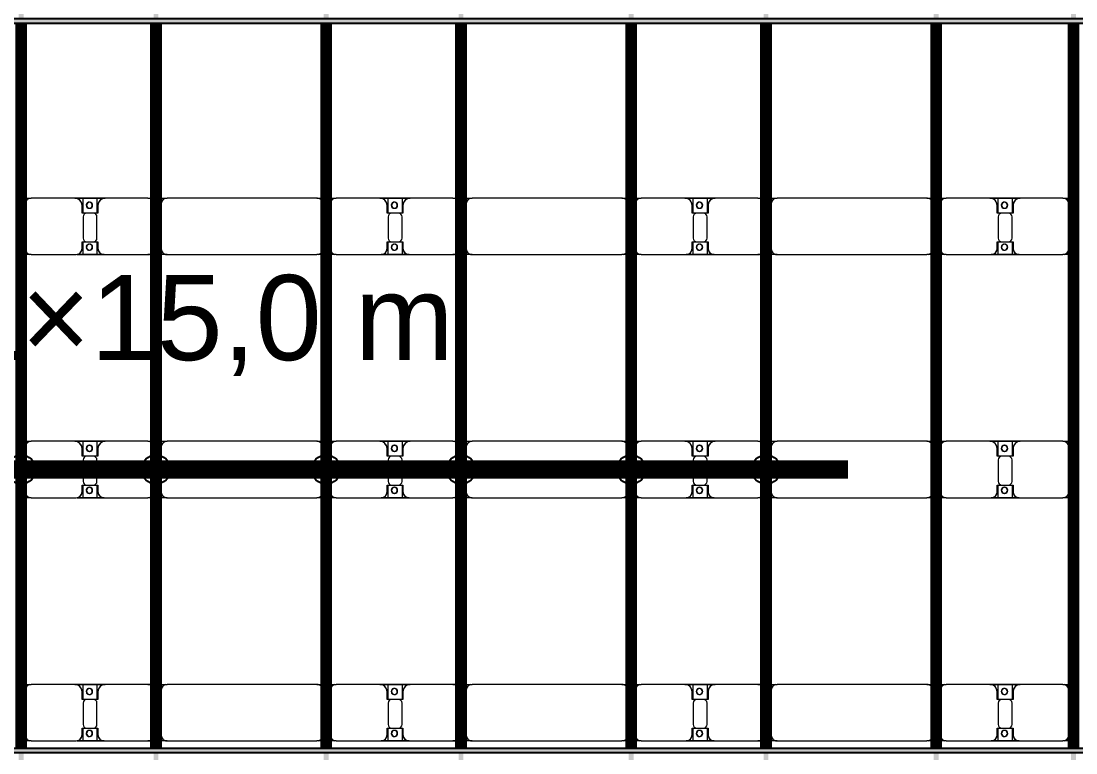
# Model space of a CAD drawing. Header units: millimetres. Extents: x -268744 to 115753, y -96240 to -10461.
# Drawn here: x -248324 to -239644, y -40647 to -34627 of the extents above; entities that cross this region are included whole.
import ezdxf

# ---------------------------------------------------------------- set-up
doc = ezdxf.new("R2010")
doc.units = ezdxf.units.MM
doc.layers.add('A-GENM', color=13, linetype='Continuous', lineweight=9)
doc.layers.add('S-BEAM', color=12, linetype='Continuous', lineweight=9)
doc.layers.add('GC-GHI CHU', color=2, linetype='Continuous')
doc.layers.add('GC-HOP 40x60 GIA CUONG', color=1, linetype='Continuous')
doc.styles.add('GC_VN', font='arial.ttf')

# ---------------------------------------------------------------- blocks, each defined once
blk = doc.blocks.new('Dai phao do pin - DẢI PHAO ĐỠ PIN-V13-KHUNG KẾT CẤU BÈ PIN 1')
at = {"layer": 'A-GENM', "color": 7}
for p, q in [((5727.6, 241.6), (5789.7, 241.6)), ((5727.6, 241.6), (5789.7, 241.6)), ((5739.7, 191.6), (5739.7, -173.4)), ((6149.7, 241.6), (5789.7, 241.6)), ((6149.7, 241.6), (6332.2, 241.6)), ((6332.2, 241.6), (6149.7, 241.6)), ((6209.7, 118.2), (6209.7, 181.6)), ((6217.8, 241.6), (6400.3, 241.6)), ((6217.8, 116.2), (6217.8, 241.6)), ((6400.3, 241.6), (6217.8, 241.6)), ((6332.2, 241.6), (6332.2, 116.2)), ((6340.3, 181.6), (6340.3, 118.2)), ((6750.3, 241.6), (6400.3, 241.6)), ((6750.3, 241.6), (6797.6, 241.6)), ((6750.3, 241.6), (6797.6, 241.6)), ((6837.6, 241.6), (6909.7, 241.6)), ((6837.6, 241.6), (6909.7, 241.6)), ((6859.7, 191.6), (6859.7, -173.4)), ((8140.3, 241.6), (6909.7, 241.6)), ((8140.3, 241.6), (8197.6, 241.6)), ((8140.3, 241.6), (8197.6, 241.6)), ((8190.3, -173.4), (8190.3, 191.6)), ((8237.6, 241.6), (8299.7, 241.6)), ((8237.6, 241.6), (8299.7, 241.6)), ((8249.7, 191.6), (8249.7, -173.4)), ((8659.7, 241.6), (8299.7, 241.6)), ((8659.7, 241.6), (8842.2, 241.6)), ((8842.2, 241.6), (8659.7, 241.6)), ((8719.7, 118.2), (8719.7, 181.6)), ((8727.8, 241.6), (8910.3, 241.6)), ((8727.8, 116.2), (8727.8, 241.6)), ((8910.3, 241.6), (8727.8, 241.6)), ((8842.2, 241.6), (8842.2, 116.2)), ((8850.3, 181.6), (8850.3, 118.2)), ((9260.3, 241.6), (8910.3, 241.6)), ((9260.3, 241.6), (9307.6, 241.6)), ((9260.3, 241.6), (9307.6, 241.6)), ((9347.6, 241.6), (9419.7, 241.6)), ((9347.6, 241.6), (9419.7, 241.6)), ((9369.7, 191.6), (9369.7, -173.4)), ((10650.3, 241.6), (9419.7, 241.6)), ((10650.3, 241.6), (10707.6, 241.6)), ((10650.3, 241.6), (10707.6, 241.6)), ((10700.3, -173.4), (10700.3, 191.6)), ((10747.6, 241.6), (10809.7, 241.6)), ((10747.6, 241.6), (10809.7, 241.6)), ((10759.7, 191.6), (10759.7, -173.4)), ((11169.7, 241.6), (10809.7, 241.6)), ((11169.7, 241.6), (11352.2, 241.6)), ((11352.2, 241.6), (11169.7, 241.6)), ((11229.7, 118.2), (11229.7, 181.6)), ((11237.8, 241.6), (11420.3, 241.6)), ((11237.8, 116.2), (11237.8, 241.6)), ((11420.3, 241.6), (11237.8, 241.6)), ((11352.2, 241.6), (11352.2, 116.2)), ((11360.3, 181.6), (11360.3, 118.2)), ((11770.3, 241.6), (11420.3, 241.6)), ((11770.3, 241.6), (11817.6, 241.6)), ((11770.3, 241.6), (11817.6, 241.6)), ((11857.6, 241.6), (11929.7, 241.6)), ((11857.6, 241.6), (11929.7, 241.6)), ((11879.7, 191.6), (11879.7, -173.4)), ((13160.3, 241.6), (11929.7, 241.6)), ((13160.3, 241.6), (13217.6, 241.6)), ((13160.3, 241.6), (13217.6, 241.6)), ((13210.3, -173.4), (13210.3, 191.6)), ((13257.6, 241.6), (13319.7, 241.6)), ((13257.6, 241.6), (13319.7, 241.6)), ((13269.7, 191.6), (13269.7, -173.4)), ((13679.7, 241.6), (13319.7, 241.6)), ((13679.7, 241.6), (13862.2, 241.6)), ((13862.2, 241.6), (13679.7, 241.6)), ((13739.7, 118.2), (13739.7, 181.6)), ((13747.8, 241.6), (13930.3, 241.6)), ((13747.8, 116.2), (13747.8, 241.6)), ((13930.3, 241.6), (13747.8, 241.6)), ((13862.2, 241.6), (13862.2, 116.2)), ((13870.3, 181.6), (13870.3, 118.2)), ((14280.3, 241.6), (13930.3, 241.6)), ((14280.3, 241.6), (14347.6, 241.6)), ((14280.3, 241.6), (14347.6, 241.6)), ((14330.3, -173.4), (14330.3, 191.6)), ((6302.2, 118.2), (6209.7, 118.2)), ((6217.8, 88.2), (6217.8, -88.2)), ((6340.3, 118.2), (6247.8, 118.2)), ((6332.2, -88.2), (6332.2, 88.2)), ((8812.2, 118.2), (8719.7, 118.2)), ((8727.8, 88.2), (8727.8, -88.2)), ((8850.3, 118.2), (8757.8, 118.2)), ((8842.2, -88.2), (8842.2, 88.2)), ((11322.2, 118.2), (11229.7, 118.2)), ((11237.8, 88.2), (11237.8, -88.2)), ((11360.3, 118.2), (11267.8, 118.2)), ((11352.2, -88.2), (11352.2, 88.2)), ((13832.2, 118.2), (13739.7, 118.2)), ((13747.8, 88.2), (13747.8, -88.2)), ((13870.3, 118.2), (13777.8, 118.2)), ((13862.2, -88.2), (13862.2, 88.2)), ((6209.7, -173.4), (6209.7, -118.2)), ((6209.7, -118.2), (6302.2, -118.2)), ((6217.8, -223.4), (6217.8, -116.2)), ((6247.8, -118.2), (6340.3, -118.2)), ((6332.2, -116.2), (6332.2, -223.4)), ((6340.3, -118.2), (6340.3, -173.4)), ((8719.7, -173.4), (8719.7, -118.2)), ((8719.7, -118.2), (8812.2, -118.2)), ((8727.8, -223.4), (8727.8, -116.2)), ((8757.8, -118.2), (8850.3, -118.2)), ((8842.2, -116.2), (8842.2, -223.4)), ((8850.3, -118.2), (8850.3, -173.4)), ((11229.7, -173.4), (11229.7, -118.2)), ((11229.7, -118.2), (11322.2, -118.2)), ((11237.8, -223.4), (11237.8, -116.2)), ((11267.8, -118.2), (11360.3, -118.2)), ((11352.2, -116.2), (11352.2, -223.4)), ((11360.3, -118.2), (11360.3, -173.4)), ((13739.7, -173.4), (13739.7, -118.2)), ((13739.7, -118.2), (13832.2, -118.2)), ((13747.8, -223.4), (13747.8, -116.2)), ((13777.8, -118.2), (13870.3, -118.2)), ((13862.2, -116.2), (13862.2, -223.4)), ((13870.3, -118.2), (13870.3, -173.4)), ((5789.7, -223.4), (5727.6, -223.4)), ((5789.7, -223.4), (5727.6, -223.4)), ((5789.7, -223.4), (6159.7, -223.4)), ((6332.2, -223.4), (6169.8, -223.4)), ((6169.8, -223.4), (6332.2, -223.4)), ((6390.3, -223.4), (6217.8, -223.4)), ((6217.8, -223.4), (6390.3, -223.4)), ((6390.3, -223.4), (6750.3, -223.4)), ((6797.6, -223.4), (6750.3, -223.4)), ((6797.6, -223.4), (6750.3, -223.4)), ((6909.7, -223.4), (6837.6, -223.4)), ((6909.7, -223.4), (6837.6, -223.4)), ((6909.7, -223.4), (8140.3, -223.4)), ((8197.6, -223.4), (8140.3, -223.4)), ((8197.6, -223.4), (8140.3, -223.4)), ((8299.7, -223.4), (8237.6, -223.4)), ((8299.7, -223.4), (8237.6, -223.4)), ((8299.7, -223.4), (8669.7, -223.4)), ((8842.2, -223.4), (8669.7, -223.4)), ((8669.7, -223.4), (8842.2, -223.4)), ((8900.3, -223.4), (8727.8, -223.4)), ((8727.8, -223.4), (8900.3, -223.4)), ((8900.3, -223.4), (9260.3, -223.4)), ((9307.6, -223.4), (9260.3, -223.4)), ((9307.6, -223.4), (9260.3, -223.4)), ((9419.7, -223.4), (9347.6, -223.4)), ((9419.7, -223.4), (9347.6, -223.4)), ((9419.7, -223.4), (10650.3, -223.4)), ((10707.6, -223.4), (10650.3, -223.4)), ((10707.6, -223.4), (10650.3, -223.4)), ((10809.7, -223.4), (10747.6, -223.4)), ((10809.7, -223.4), (10747.6, -223.4)), ((10809.7, -223.4), (11179.7, -223.4)), ((11352.2, -223.4), (11179.7, -223.4)), ((11179.7, -223.4), (11352.2, -223.4)), ((11410.3, -223.4), (11237.8, -223.4)), ((11237.8, -223.4), (11410.3, -223.4)), ((11410.3, -223.4), (11770.3, -223.4)), ((11817.6, -223.4), (11770.3, -223.4)), ((11817.6, -223.4), (11770.3, -223.4)), ((11929.7, -223.4), (11857.6, -223.4)), ((11929.7, -223.4), (11857.6, -223.4)), ((11929.7, -223.4), (13160.3, -223.4)), ((13217.6, -223.4), (13160.3, -223.4)), ((13217.6, -223.4), (13160.3, -223.4)), ((13319.7, -223.4), (13257.6, -223.4)), ((13319.7, -223.4), (13257.6, -223.4)), ((13319.7, -223.4), (13689.7, -223.4)), ((13862.2, -223.4), (13689.7, -223.4)), ((13689.7, -223.4), (13862.2, -223.4)), ((13920.3, -223.4), (13747.8, -223.4)), ((13747.8, -223.4), (13920.3, -223.4)), ((13920.3, -223.4), (14280.3, -223.4)), ((14347.6, -223.4), (14280.3, -223.4)), ((14347.6, -223.4), (14280.3, -223.4))]:
    blk.add_line(p, q, dxfattribs=at)
for centre, radius, start, end in [((5789.7, 191.6), 50, 90, 180), ((5789.7, 191.6), 50, 105, 180), ((6149.7, 181.6), 60, 360, 90), ((6149.7, 181.6), 60, 360, 60), ((6268.6, 183.2), 25, 0, 180), ((6268.6, 183.2), 25, 180, 0), ((6268.6, 183.2), 25, 0, 165), ((6271.4, 183.2), 25, 0, 180), ((6271.4, 183.2), 25, 90, 180), ((6271.4, 183.2), 25, 180, 360), ((6271.4, 183.2), 25, 180, 300), ((6268.6, 183.2), 25, 210, 0), ((6271.4, 183.2), 25, 15, 75), ((6271.4, 183.2), 25, 330, 345), ((6400.3, 181.6), 60, 90, 180), ((6400.3, 181.6), 60, 120, 180), ((6750.3, 191.6), 50, 30, 90), ((6750.3, 191.6), 50, 30, 75), ((6909.7, 191.6), 50, 90, 180), ((6909.7, 191.6), 50, 150, 180), ((6909.7, 191.6), 50, 105, 135), ((8140.3, 191.6), 50, 360, 90), ((8140.3, 191.6), 50, 60, 90), ((8140.3, 191.6), 50, 15, 30), ((8299.7, 191.6), 50, 90, 180), ((8299.7, 191.6), 50, 105, 180), ((8659.7, 181.6), 60, 360, 90), ((8659.7, 181.6), 60, 360, 60), ((8778.6, 183.2), 25, 360, 180), ((8778.6, 183.2), 25, 180, 360), ((8778.6, 183.2), 25, 360, 165), ((8781.4, 183.2), 25, 0, 180), ((8781.4, 183.2), 25, 90, 180), ((8781.4, 183.2), 25, 180, 360), ((8781.4, 183.2), 25, 180, 300), ((8778.6, 183.2), 25, 210, 360), ((8781.4, 183.2), 25, 15, 75), ((8781.4, 183.2), 25, 330, 345), ((8910.3, 181.6), 60, 90, 180), ((8910.3, 181.6), 60, 120, 180), ((9260.3, 191.6), 50, 30, 90), ((9260.3, 191.6), 50, 30, 75), ((9419.7, 191.6), 50, 90, 180), ((9419.7, 191.6), 50, 150, 180), ((9419.7, 191.6), 50, 105, 135), ((10650.3, 191.6), 50, 360, 90), ((10650.3, 191.6), 50, 60, 90), ((10650.3, 191.6), 50, 15, 30), ((10809.7, 191.6), 50, 90, 180), ((10809.7, 191.6), 50, 105, 180), ((11169.7, 181.6), 60, 360, 90), ((11169.7, 181.6), 60, 360, 60), ((11288.6, 183.2), 25, 360, 180), ((11288.6, 183.2), 25, 180, 0), ((11288.6, 183.2), 25, 360, 165), ((11291.4, 183.2), 25, 360, 180), ((11291.4, 183.2), 25, 90, 180), ((11291.4, 183.2), 25, 180, 0), ((11291.4, 183.2), 25, 180, 300), ((11288.6, 183.2), 25, 210, 0), ((11291.4, 183.2), 25, 15, 75), ((11291.4, 183.2), 25, 330, 345), ((11420.3, 181.6), 60, 90, 180), ((11420.3, 181.6), 60, 120, 180), ((11770.3, 191.6), 50, 30, 90), ((11770.3, 191.6), 50, 30, 75), ((11929.7, 191.6), 50, 90, 180), ((11929.7, 191.6), 50, 150, 180), ((11929.7, 191.6), 50, 105, 135), ((13160.3, 191.6), 50, 360, 90), ((13160.3, 191.6), 50, 60, 90), ((13160.3, 191.6), 50, 15, 30), ((13319.7, 191.6), 50, 90, 180), ((13319.7, 191.6), 50, 105, 180), ((13679.7, 181.6), 60, 360, 90), ((13679.7, 181.6), 60, 360, 60), ((13798.6, 183.2), 25, 0, 180), ((13798.6, 183.2), 25, 180, 0), ((13798.6, 183.2), 25, 360, 165), ((13801.4, 183.2), 25, 0, 180), ((13801.4, 183.2), 25, 90, 180), ((13801.4, 183.2), 25, 180, 0), ((13801.4, 183.2), 25, 180, 300), ((13798.6, 183.2), 25, 210, 360), ((13801.4, 183.2), 25, 15, 75), ((13801.4, 183.2), 25, 330, 345), ((13930.3, 181.6), 60, 90, 180), ((13930.3, 181.6), 60, 120, 180), ((14280.3, 191.6), 50, 360, 90), ((14280.3, 191.6), 50, 360, 75), ((6247.8, 88.2), 30, 90, 180), ((6302.2, 88.2), 30, 360, 90), ((8757.8, 88.2), 30, 90, 180), ((8812.2, 88.2), 30, 360, 90), ((11267.8, 88.2), 30, 90, 180), ((11322.2, 88.2), 30, 0, 90), ((13777.8, 88.2), 30, 90, 180), ((13832.2, 88.2), 30, 360, 90), ((5789.7, -173.4), 50, 180, 270), ((5789.7, -173.4), 50, 180, 255), ((6159.7, -173.4), 50, 270, 360), ((6159.7, -173.4), 50, 285, 360), ((6247.8, -88.2), 30, 180, 270), ((6268.6, -161.8), 25, 0, 180), ((6268.6, -161.8), 25, 180, 0), ((6268.6, -161.8), 25, 105, 165), ((6268.6, -161.8), 25, 195, 0), ((6271.4, -161.8), 25, 360, 180), ((6271.4, -161.8), 25, 105, 180), ((6271.4, -161.8), 25, 180, 360), ((6271.4, -161.8), 25, 180, 270), ((6268.6, -161.8), 25, 0, 75), ((6271.4, -161.8), 25, 15, 75), ((6271.4, -161.8), 25, 285, 345), ((6302.2, -88.2), 30, 270, 0), ((6390.3, -173.4), 50, 180, 270), ((6390.3, -173.4), 50, 180, 255), ((6909.7, -173.4), 50, 180, 270), ((6909.7, -173.4), 50, 180, 210), ((8140.3, -173.4), 50, 270, 0), ((8140.3, -173.4), 50, 330, 360), ((8299.7, -173.4), 50, 180, 270), ((8299.7, -173.4), 50, 180, 255), ((8669.7, -173.4), 50, 270, 0), ((8669.7, -173.4), 50, 285, 0), ((8757.8, -88.2), 30, 180, 270), ((8778.6, -161.8), 25, 0, 180), ((8778.6, -161.8), 25, 180, 0), ((8778.6, -161.8), 25, 105, 165), ((8778.6, -161.8), 25, 195, 0), ((8781.4, -161.8), 25, 0, 180), ((8781.4, -161.8), 25, 105, 180), ((8781.4, -161.8), 25, 180, 360), ((8781.4, -161.8), 25, 180, 270), ((8778.6, -161.8), 25, 0, 75), ((8781.4, -161.8), 25, 15, 75), ((8781.4, -161.8), 25, 285, 345), ((8812.2, -88.2), 30, 270, 360), ((8900.3, -173.4), 50, 180, 270), ((8900.3, -173.4), 50, 180, 255), ((9419.7, -173.4), 50, 180, 270), ((9419.7, -173.4), 50, 180, 210), ((10650.3, -173.4), 50, 270, 360), ((10650.3, -173.4), 50, 330, 360), ((10809.7, -173.4), 50, 180, 270), ((10809.7, -173.4), 50, 180, 255), ((11179.7, -173.4), 50, 270, 0), ((11179.7, -173.4), 50, 285, 0), ((11267.8, -88.2), 30, 180, 270), ((11288.6, -161.8), 25, 0, 180), ((11288.6, -161.8), 25, 180, 0), ((11288.6, -161.8), 25, 105, 165), ((11288.6, -161.8), 25, 195, 0), ((11291.4, -161.8), 25, 0, 180), ((11291.4, -161.8), 25, 105, 180), ((11291.4, -161.8), 25, 180, 0), ((11291.4, -161.8), 25, 180, 270), ((11288.6, -161.8), 25, 360, 75), ((11291.4, -161.8), 25, 15, 75), ((11291.4, -161.8), 25, 285, 345), ((11322.2, -88.2), 30, 270, 0), ((11410.3, -173.4), 50, 180, 270), ((11410.3, -173.4), 50, 180, 255), ((11929.7, -173.4), 50, 180, 270), ((11929.7, -173.4), 50, 180, 210), ((13160.3, -173.4), 50, 270, 0), ((13160.3, -173.4), 50, 330, 0), ((13319.7, -173.4), 50, 180, 270), ((13319.7, -173.4), 50, 180, 255), ((13689.7, -173.4), 50, 270, 360), ((13689.7, -173.4), 50, 285, 360), ((13777.8, -88.2), 30, 180, 270), ((13798.6, -161.8), 25, 0, 180), ((13798.6, -161.8), 25, 180, 0), ((13798.6, -161.8), 25, 105, 165), ((13798.6, -161.8), 25, 195, 0), ((13801.4, -161.8), 25, 0, 180), ((13801.4, -161.8), 25, 105, 180), ((13801.4, -161.8), 25, 180, 0), ((13801.4, -161.8), 25, 180, 270), ((13798.6, -161.8), 25, 0, 75), ((13801.4, -161.8), 25, 15, 75), ((13801.4, -161.8), 25, 285, 345), ((13832.2, -88.2), 30, 270, 0), ((13920.3, -173.4), 50, 180, 270), ((13920.3, -173.4), 50, 180, 255), ((14280.3, -173.4), 50, 270, 0), ((14280.3, -173.4), 50, 285, 0), ((6750.3, -173.4), 50, 270, 330), ((6750.3, -173.4), 50, 285, 330), ((6909.7, -173.4), 50, 240, 270), ((8140.3, -173.4), 50, 285, 300), ((9260.3, -173.4), 50, 270, 330), ((9260.3, -173.4), 50, 285, 330), ((9419.7, -173.4), 50, 240, 270), ((10650.3, -173.4), 50, 285, 300), ((11770.3, -173.4), 50, 270, 330), ((11770.3, -173.4), 50, 285, 330), ((11929.7, -173.4), 50, 240, 270), ((13160.3, -173.4), 50, 285, 300)]:
    blk.add_arc(centre, radius, start, end, dxfattribs=at)
blk = doc.blocks.new('Dai phao do pin - DẢI PHAO ĐỠ PIN-V15-KHUNG KẾT CẤU BÈ PIN 1')
at = {"layer": 'A-GENM', "color": 7}
for p, q in [((5727.6, 241.6), (5789.7, 241.6)), ((5727.6, 241.6), (5789.7, 241.6)), ((5739.7, 191.6), (5739.7, -173.4)), ((6149.7, 241.6), (5789.7, 241.6)), ((6149.7, 241.6), (6332.2, 241.6)), ((6332.2, 241.6), (6149.7, 241.6)), ((6209.7, 118.2), (6209.7, 181.6)), ((6217.8, 241.6), (6400.3, 241.6)), ((6217.8, 116.2), (6217.8, 241.6)), ((6400.3, 241.6), (6217.8, 241.6)), ((6332.2, 241.6), (6332.2, 116.2)), ((6340.3, 181.6), (6340.3, 118.2)), ((6750.3, 241.6), (6400.3, 241.6)), ((6750.3, 241.6), (6797.6, 241.6)), ((6750.3, 241.6), (6797.6, 241.6)), ((6837.6, 241.6), (6909.7, 241.6)), ((6837.6, 241.6), (6909.7, 241.6)), ((6859.7, 191.6), (6859.7, -173.4)), ((8140.3, 241.6), (6909.7, 241.6)), ((8140.3, 241.6), (8197.6, 241.6)), ((8140.3, 241.6), (8197.6, 241.6)), ((8190.3, -173.4), (8190.3, 191.6)), ((8237.6, 241.6), (8299.7, 241.6)), ((8237.6, 241.6), (8299.7, 241.6)), ((8249.7, 191.6), (8249.7, -173.4)), ((8659.7, 241.6), (8299.7, 241.6)), ((8659.7, 241.6), (8842.2, 241.6)), ((8842.2, 241.6), (8659.7, 241.6)), ((8719.7, 118.2), (8719.7, 181.6)), ((8727.8, 241.6), (8910.3, 241.6)), ((8727.8, 116.2), (8727.8, 241.6)), ((8910.3, 241.6), (8727.8, 241.6)), ((8842.2, 241.6), (8842.2, 116.2)), ((8850.3, 181.6), (8850.3, 118.2)), ((9260.3, 241.6), (8910.3, 241.6)), ((9260.3, 241.6), (9307.6, 241.6)), ((9260.3, 241.6), (9307.6, 241.6)), ((9347.6, 241.6), (9419.7, 241.6)), ((9347.6, 241.6), (9419.7, 241.6)), ((9369.7, 191.6), (9369.7, -173.4)), ((10650.3, 241.6), (9419.7, 241.6)), ((10650.3, 241.6), (10707.6, 241.6)), ((10650.3, 241.6), (10707.6, 241.6)), ((10700.3, -173.4), (10700.3, 191.6)), ((10747.6, 241.6), (10809.7, 241.6)), ((10747.6, 241.6), (10809.7, 241.6)), ((10759.7, 191.6), (10759.7, -173.4)), ((11169.7, 241.6), (10809.7, 241.6)), ((11169.7, 241.6), (11352.2, 241.6)), ((11352.2, 241.6), (11169.7, 241.6)), ((11229.7, 118.2), (11229.7, 181.6)), ((11237.8, 241.6), (11420.3, 241.6)), ((11237.8, 116.2), (11237.8, 241.6)), ((11420.3, 241.6), (11237.8, 241.6)), ((11352.2, 241.6), (11352.2, 116.2)), ((11360.3, 181.6), (11360.3, 118.2)), ((11770.3, 241.6), (11420.3, 241.6)), ((11770.3, 241.6), (11817.6, 241.6)), ((11770.3, 241.6), (11817.6, 241.6)), ((11857.6, 241.6), (11929.7, 241.6)), ((11857.6, 241.6), (11929.7, 241.6)), ((11879.7, 191.6), (11879.7, -173.4)), ((13160.3, 241.6), (11929.7, 241.6)), ((13160.3, 241.6), (13217.6, 241.6)), ((13160.3, 241.6), (13217.6, 241.6)), ((13210.3, -173.4), (13210.3, 191.6)), ((13257.6, 241.6), (13319.7, 241.6)), ((13257.6, 241.6), (13319.7, 241.6)), ((13269.7, 191.6), (13269.7, -173.4)), ((13679.7, 241.6), (13319.7, 241.6)), ((13679.7, 241.6), (13862.2, 241.6)), ((13862.2, 241.6), (13679.7, 241.6)), ((13739.7, 118.2), (13739.7, 181.6)), ((13747.8, 241.6), (13930.3, 241.6)), ((13747.8, 116.2), (13747.8, 241.6)), ((13930.3, 241.6), (13747.8, 241.6)), ((13862.2, 241.6), (13862.2, 116.2)), ((13870.3, 181.6), (13870.3, 118.2)), ((14280.3, 241.6), (13930.3, 241.6)), ((14280.3, 241.6), (14347.6, 241.6)), ((14280.3, 241.6), (14347.6, 241.6)), ((14330.3, -173.4), (14330.3, 191.6)), ((6302.2, 118.2), (6209.7, 118.2)), ((6217.8, 88.2), (6217.8, -88.2)), ((6340.3, 118.2), (6247.8, 118.2)), ((6332.2, -88.2), (6332.2, 88.2)), ((8812.2, 118.2), (8719.7, 118.2)), ((8727.8, 88.2), (8727.8, -88.2)), ((8850.3, 118.2), (8757.8, 118.2)), ((8842.2, -88.2), (8842.2, 88.2)), ((11322.2, 118.2), (11229.7, 118.2)), ((11237.8, 88.2), (11237.8, -88.2)), ((11360.3, 118.2), (11267.8, 118.2)), ((11352.2, -88.2), (11352.2, 88.2)), ((13832.2, 118.2), (13739.7, 118.2)), ((13747.8, 88.2), (13747.8, -88.2)), ((13870.3, 118.2), (13777.8, 118.2)), ((13862.2, -88.2), (13862.2, 88.2)), ((6209.7, -173.4), (6209.7, -118.2)), ((6209.7, -118.2), (6302.2, -118.2)), ((6217.8, -223.4), (6217.8, -116.2)), ((6247.8, -118.2), (6340.3, -118.2)), ((6332.2, -116.2), (6332.2, -223.4)), ((6340.3, -118.2), (6340.3, -173.4)), ((8719.7, -173.4), (8719.7, -118.2)), ((8719.7, -118.2), (8812.2, -118.2)), ((8727.8, -223.4), (8727.8, -116.2)), ((8757.8, -118.2), (8850.3, -118.2)), ((8842.2, -116.2), (8842.2, -223.4)), ((8850.3, -118.2), (8850.3, -173.4)), ((11229.7, -173.4), (11229.7, -118.2)), ((11229.7, -118.2), (11322.2, -118.2)), ((11237.8, -223.4), (11237.8, -116.2)), ((11267.8, -118.2), (11360.3, -118.2)), ((11352.2, -116.2), (11352.2, -223.4)), ((11360.3, -118.2), (11360.3, -173.4)), ((13739.7, -173.4), (13739.7, -118.2)), ((13739.7, -118.2), (13832.2, -118.2)), ((13747.8, -223.4), (13747.8, -116.2)), ((13777.8, -118.2), (13870.3, -118.2)), ((13862.2, -116.2), (13862.2, -223.4)), ((13870.3, -118.2), (13870.3, -173.4)), ((5789.7, -223.4), (5727.6, -223.4)), ((5789.7, -223.4), (5727.6, -223.4)), ((5789.7, -223.4), (6159.7, -223.4)), ((6332.2, -223.4), (6169.8, -223.4)), ((6169.8, -223.4), (6332.2, -223.4)), ((6390.3, -223.4), (6217.8, -223.4)), ((6217.8, -223.4), (6390.3, -223.4)), ((6390.3, -223.4), (6750.3, -223.4)), ((6797.6, -223.4), (6750.3, -223.4)), ((6797.6, -223.4), (6750.3, -223.4)), ((6909.7, -223.4), (6837.6, -223.4)), ((6909.7, -223.4), (6837.6, -223.4)), ((6909.7, -223.4), (8140.3, -223.4)), ((8197.6, -223.4), (8140.3, -223.4)), ((8197.6, -223.4), (8140.3, -223.4)), ((8299.7, -223.4), (8237.6, -223.4)), ((8299.7, -223.4), (8237.6, -223.4)), ((8299.7, -223.4), (8669.7, -223.4)), ((8842.2, -223.4), (8669.7, -223.4)), ((8669.7, -223.4), (8842.2, -223.4)), ((8900.3, -223.4), (8727.8, -223.4)), ((8727.8, -223.4), (8900.3, -223.4)), ((8900.3, -223.4), (9260.3, -223.4)), ((9307.6, -223.4), (9260.3, -223.4)), ((9307.6, -223.4), (9260.3, -223.4)), ((9419.7, -223.4), (9347.6, -223.4)), ((9419.7, -223.4), (9347.6, -223.4)), ((9419.7, -223.4), (10650.3, -223.4)), ((10707.6, -223.4), (10650.3, -223.4)), ((10707.6, -223.4), (10650.3, -223.4)), ((10809.7, -223.4), (10747.6, -223.4)), ((10809.7, -223.4), (10747.6, -223.4)), ((10809.7, -223.4), (11179.7, -223.4)), ((11352.2, -223.4), (11179.7, -223.4)), ((11179.7, -223.4), (11352.2, -223.4)), ((11410.3, -223.4), (11237.8, -223.4)), ((11237.8, -223.4), (11410.3, -223.4)), ((11410.3, -223.4), (11770.3, -223.4)), ((11817.6, -223.4), (11770.3, -223.4)), ((11817.6, -223.4), (11770.3, -223.4)), ((11929.7, -223.4), (11857.6, -223.4)), ((11929.7, -223.4), (11857.6, -223.4)), ((11929.7, -223.4), (13160.3, -223.4)), ((13217.6, -223.4), (13160.3, -223.4)), ((13217.6, -223.4), (13160.3, -223.4)), ((13319.7, -223.4), (13257.6, -223.4)), ((13319.7, -223.4), (13257.6, -223.4)), ((13319.7, -223.4), (13689.7, -223.4)), ((13862.2, -223.4), (13689.7, -223.4)), ((13689.7, -223.4), (13862.2, -223.4)), ((13920.3, -223.4), (13747.8, -223.4)), ((13747.8, -223.4), (13920.3, -223.4)), ((13920.3, -223.4), (14280.3, -223.4)), ((14347.6, -223.4), (14280.3, -223.4)), ((14347.6, -223.4), (14280.3, -223.4))]:
    blk.add_line(p, q, dxfattribs=at)
for centre, radius, start, end in [((5789.7, 191.6), 50, 90, 180), ((5789.7, 191.6), 50, 105, 180), ((6149.7, 181.6), 60, 360, 90), ((6149.7, 181.6), 60, 360, 60), ((6268.6, 183.2), 25, 0, 180), ((6268.6, 183.2), 25, 180, 0), ((6268.6, 183.2), 25, 0, 165), ((6271.4, 183.2), 25, 0, 180), ((6271.4, 183.2), 25, 90, 180), ((6271.4, 183.2), 25, 180, 360), ((6271.4, 183.2), 25, 180, 300), ((6268.6, 183.2), 25, 210, 0), ((6271.4, 183.2), 25, 15, 75), ((6271.4, 183.2), 25, 330, 345), ((6400.3, 181.6), 60, 90, 180), ((6400.3, 181.6), 60, 120, 180), ((6750.3, 191.6), 50, 30, 90), ((6750.3, 191.6), 50, 30, 75), ((6909.7, 191.6), 50, 90, 180), ((6909.7, 191.6), 50, 150, 180), ((6909.7, 191.6), 50, 105, 135), ((8140.3, 191.6), 50, 360, 90), ((8140.3, 191.6), 50, 60, 90), ((8140.3, 191.6), 50, 15, 30), ((8299.7, 191.6), 50, 90, 180), ((8299.7, 191.6), 50, 105, 180), ((8659.7, 181.6), 60, 360, 90), ((8659.7, 181.6), 60, 360, 60), ((8778.6, 183.2), 25, 360, 180), ((8778.6, 183.2), 25, 180, 360), ((8778.6, 183.2), 25, 360, 165), ((8781.4, 183.2), 25, 0, 180), ((8781.4, 183.2), 25, 90, 180), ((8781.4, 183.2), 25, 180, 360), ((8781.4, 183.2), 25, 180, 300), ((8778.6, 183.2), 25, 210, 360), ((8781.4, 183.2), 25, 15, 75), ((8781.4, 183.2), 25, 330, 345), ((8910.3, 181.6), 60, 90, 180), ((8910.3, 181.6), 60, 120, 180), ((9260.3, 191.6), 50, 30, 90), ((9260.3, 191.6), 50, 30, 75), ((9419.7, 191.6), 50, 90, 180), ((9419.7, 191.6), 50, 150, 180), ((9419.7, 191.6), 50, 105, 135), ((10650.3, 191.6), 50, 360, 90), ((10650.3, 191.6), 50, 60, 90), ((10650.3, 191.6), 50, 15, 30), ((10809.7, 191.6), 50, 90, 180), ((10809.7, 191.6), 50, 105, 180), ((11169.7, 181.6), 60, 360, 90), ((11169.7, 181.6), 60, 360, 60), ((11288.6, 183.2), 25, 360, 180), ((11288.6, 183.2), 25, 180, 0), ((11288.6, 183.2), 25, 360, 165), ((11291.4, 183.2), 25, 360, 180), ((11291.4, 183.2), 25, 90, 180), ((11291.4, 183.2), 25, 180, 0), ((11291.4, 183.2), 25, 180, 300), ((11288.6, 183.2), 25, 210, 0), ((11291.4, 183.2), 25, 15, 75), ((11291.4, 183.2), 25, 330, 345), ((11420.3, 181.6), 60, 90, 180), ((11420.3, 181.6), 60, 120, 180), ((11770.3, 191.6), 50, 30, 90), ((11770.3, 191.6), 50, 30, 75), ((11929.7, 191.6), 50, 90, 180), ((11929.7, 191.6), 50, 150, 180), ((11929.7, 191.6), 50, 105, 135), ((13160.3, 191.6), 50, 360, 90), ((13160.3, 191.6), 50, 60, 90), ((13160.3, 191.6), 50, 15, 30), ((13319.7, 191.6), 50, 90, 180), ((13319.7, 191.6), 50, 105, 180), ((13679.7, 181.6), 60, 360, 90), ((13679.7, 181.6), 60, 360, 60), ((13798.6, 183.2), 25, 0, 180), ((13798.6, 183.2), 25, 180, 0), ((13798.6, 183.2), 25, 360, 165), ((13801.4, 183.2), 25, 0, 180), ((13801.4, 183.2), 25, 90, 180), ((13801.4, 183.2), 25, 180, 0), ((13801.4, 183.2), 25, 180, 300), ((13798.6, 183.2), 25, 210, 360), ((13801.4, 183.2), 25, 15, 75), ((13801.4, 183.2), 25, 330, 345), ((13930.3, 181.6), 60, 90, 180), ((13930.3, 181.6), 60, 120, 180), ((14280.3, 191.6), 50, 360, 90), ((14280.3, 191.6), 50, 360, 75), ((6247.8, 88.2), 30, 90, 180), ((6302.2, 88.2), 30, 360, 90), ((8757.8, 88.2), 30, 90, 180), ((8812.2, 88.2), 30, 360, 90), ((11267.8, 88.2), 30, 90, 180), ((11322.2, 88.2), 30, 0, 90), ((13777.8, 88.2), 30, 90, 180), ((13832.2, 88.2), 30, 360, 90), ((5789.7, -173.4), 50, 180, 270), ((5789.7, -173.4), 50, 180, 255), ((6159.7, -173.4), 50, 270, 360), ((6159.7, -173.4), 50, 285, 360), ((6247.8, -88.2), 30, 180, 270), ((6268.6, -161.8), 25, 0, 180), ((6268.6, -161.8), 25, 180, 0), ((6268.6, -161.8), 25, 105, 165), ((6268.6, -161.8), 25, 195, 0), ((6271.4, -161.8), 25, 360, 180), ((6271.4, -161.8), 25, 105, 180), ((6271.4, -161.8), 25, 180, 360), ((6271.4, -161.8), 25, 180, 270), ((6268.6, -161.8), 25, 0, 75), ((6271.4, -161.8), 25, 15, 75), ((6271.4, -161.8), 25, 285, 345), ((6302.2, -88.2), 30, 270, 0), ((6390.3, -173.4), 50, 180, 270), ((6390.3, -173.4), 50, 180, 255), ((6909.7, -173.4), 50, 180, 270), ((6909.7, -173.4), 50, 180, 210), ((8140.3, -173.4), 50, 270, 0), ((8140.3, -173.4), 50, 330, 360), ((8299.7, -173.4), 50, 180, 270), ((8299.7, -173.4), 50, 180, 255), ((8669.7, -173.4), 50, 270, 0), ((8669.7, -173.4), 50, 285, 0), ((8757.8, -88.2), 30, 180, 270), ((8778.6, -161.8), 25, 0, 180), ((8778.6, -161.8), 25, 180, 0), ((8778.6, -161.8), 25, 105, 165), ((8778.6, -161.8), 25, 195, 0), ((8781.4, -161.8), 25, 0, 180), ((8781.4, -161.8), 25, 105, 180), ((8781.4, -161.8), 25, 180, 360), ((8781.4, -161.8), 25, 180, 270), ((8778.6, -161.8), 25, 0, 75), ((8781.4, -161.8), 25, 15, 75), ((8781.4, -161.8), 25, 285, 345), ((8812.2, -88.2), 30, 270, 360), ((8900.3, -173.4), 50, 180, 270), ((8900.3, -173.4), 50, 180, 255), ((9419.7, -173.4), 50, 180, 270), ((9419.7, -173.4), 50, 180, 210), ((10650.3, -173.4), 50, 270, 360), ((10650.3, -173.4), 50, 330, 360), ((10809.7, -173.4), 50, 180, 270), ((10809.7, -173.4), 50, 180, 255), ((11179.7, -173.4), 50, 270, 0), ((11179.7, -173.4), 50, 285, 0), ((11267.8, -88.2), 30, 180, 270), ((11288.6, -161.8), 25, 0, 180), ((11288.6, -161.8), 25, 180, 0), ((11288.6, -161.8), 25, 105, 165), ((11288.6, -161.8), 25, 195, 0), ((11291.4, -161.8), 25, 0, 180), ((11291.4, -161.8), 25, 105, 180), ((11291.4, -161.8), 25, 180, 0), ((11291.4, -161.8), 25, 180, 270), ((11288.6, -161.8), 25, 360, 75), ((11291.4, -161.8), 25, 15, 75), ((11291.4, -161.8), 25, 285, 345), ((11322.2, -88.2), 30, 270, 0), ((11410.3, -173.4), 50, 180, 270), ((11410.3, -173.4), 50, 180, 255), ((11929.7, -173.4), 50, 180, 270), ((11929.7, -173.4), 50, 180, 210), ((13160.3, -173.4), 50, 270, 0), ((13160.3, -173.4), 50, 330, 0), ((13319.7, -173.4), 50, 180, 270), ((13319.7, -173.4), 50, 180, 255), ((13689.7, -173.4), 50, 270, 360), ((13689.7, -173.4), 50, 285, 360), ((13777.8, -88.2), 30, 180, 270), ((13798.6, -161.8), 25, 0, 180), ((13798.6, -161.8), 25, 180, 0), ((13798.6, -161.8), 25, 105, 165), ((13798.6, -161.8), 25, 195, 0), ((13801.4, -161.8), 25, 0, 180), ((13801.4, -161.8), 25, 105, 180), ((13801.4, -161.8), 25, 180, 0), ((13801.4, -161.8), 25, 180, 270), ((13798.6, -161.8), 25, 0, 75), ((13801.4, -161.8), 25, 15, 75), ((13801.4, -161.8), 25, 285, 345), ((13832.2, -88.2), 30, 270, 0), ((13920.3, -173.4), 50, 180, 270), ((13920.3, -173.4), 50, 180, 255), ((14280.3, -173.4), 50, 270, 0), ((14280.3, -173.4), 50, 285, 0), ((6750.3, -173.4), 50, 270, 330), ((6750.3, -173.4), 50, 285, 330), ((6909.7, -173.4), 50, 240, 270), ((8140.3, -173.4), 50, 285, 300), ((9260.3, -173.4), 50, 270, 330), ((9260.3, -173.4), 50, 285, 330), ((9419.7, -173.4), 50, 240, 270), ((10650.3, -173.4), 50, 285, 300), ((11770.3, -173.4), 50, 270, 330), ((11770.3, -173.4), 50, 285, 330), ((11929.7, -173.4), 50, 240, 270), ((13160.3, -173.4), 50, 285, 300)]:
    blk.add_arc(centre, radius, start, end, dxfattribs=at)
blk = doc.blocks.new('Dai phao do pin - DẢI PHAO ĐỠ PIN-V16-KHUNG KẾT CẤU BÈ PIN 1')
at = {"layer": 'A-GENM', "color": 7}
for p, q in [((5727.6, 241.6), (5789.7, 241.6)), ((5727.6, 241.6), (5789.7, 241.6)), ((5739.7, 191.6), (5739.7, -173.4)), ((6149.7, 241.6), (5789.7, 241.6)), ((6149.7, 241.6), (6332.2, 241.6)), ((6332.2, 241.6), (6149.7, 241.6)), ((6209.7, 118.2), (6209.7, 181.6)), ((6217.8, 241.6), (6400.3, 241.6)), ((6217.8, 116.2), (6217.8, 241.6)), ((6400.3, 241.6), (6217.8, 241.6)), ((6332.2, 241.6), (6332.2, 116.2)), ((6340.3, 181.6), (6340.3, 118.2)), ((6750.3, 241.6), (6400.3, 241.6)), ((6750.3, 241.6), (6797.6, 241.6)), ((6750.3, 241.6), (6797.6, 241.6)), ((6837.6, 241.6), (6909.7, 241.6)), ((6837.6, 241.6), (6909.7, 241.6)), ((6859.7, 191.6), (6859.7, -173.4)), ((8140.3, 241.6), (6909.7, 241.6)), ((8140.3, 241.6), (8197.6, 241.6)), ((8140.3, 241.6), (8197.6, 241.6)), ((8190.3, -173.4), (8190.3, 191.6)), ((8237.6, 241.6), (8299.7, 241.6)), ((8237.6, 241.6), (8299.7, 241.6)), ((8249.7, 191.6), (8249.7, -173.4)), ((8659.7, 241.6), (8299.7, 241.6)), ((8659.7, 241.6), (8842.2, 241.6)), ((8842.2, 241.6), (8659.7, 241.6)), ((8719.7, 118.2), (8719.7, 181.6)), ((8727.8, 241.6), (8910.3, 241.6)), ((8727.8, 116.2), (8727.8, 241.6)), ((8910.3, 241.6), (8727.8, 241.6)), ((8842.2, 241.6), (8842.2, 116.2)), ((8850.3, 181.6), (8850.3, 118.2)), ((9260.3, 241.6), (8910.3, 241.6)), ((9260.3, 241.6), (9307.6, 241.6)), ((9260.3, 241.6), (9307.6, 241.6)), ((9347.6, 241.6), (9419.7, 241.6)), ((9347.6, 241.6), (9419.7, 241.6)), ((9369.7, 191.6), (9369.7, -173.4)), ((10650.3, 241.6), (9419.7, 241.6)), ((10650.3, 241.6), (10707.6, 241.6)), ((10650.3, 241.6), (10707.6, 241.6)), ((10700.3, -173.4), (10700.3, 191.6)), ((10747.6, 241.6), (10809.7, 241.6)), ((10747.6, 241.6), (10809.7, 241.6)), ((10759.7, 191.6), (10759.7, -173.4)), ((11169.7, 241.6), (10809.7, 241.6)), ((11169.7, 241.6), (11352.2, 241.6)), ((11352.2, 241.6), (11169.7, 241.6)), ((11229.7, 118.2), (11229.7, 181.6)), ((11237.8, 241.6), (11420.3, 241.6)), ((11237.8, 116.2), (11237.8, 241.6)), ((11420.3, 241.6), (11237.8, 241.6)), ((11352.2, 241.6), (11352.2, 116.2)), ((11360.3, 181.6), (11360.3, 118.2)), ((11770.3, 241.6), (11420.3, 241.6)), ((11770.3, 241.6), (11817.6, 241.6)), ((11770.3, 241.6), (11817.6, 241.6)), ((11857.6, 241.6), (11929.7, 241.6)), ((11857.6, 241.6), (11929.7, 241.6)), ((11879.7, 191.6), (11879.7, -173.4)), ((13160.3, 241.6), (11929.7, 241.6)), ((13160.3, 241.6), (13217.6, 241.6)), ((13160.3, 241.6), (13217.6, 241.6)), ((13210.3, -173.4), (13210.3, 191.6)), ((13257.6, 241.6), (13319.7, 241.6)), ((13257.6, 241.6), (13319.7, 241.6)), ((13269.7, 191.6), (13269.7, -173.4)), ((13679.7, 241.6), (13319.7, 241.6)), ((13679.7, 241.6), (13862.2, 241.6)), ((13862.2, 241.6), (13679.7, 241.6)), ((13739.7, 118.2), (13739.7, 181.6)), ((13747.8, 241.6), (13930.3, 241.6)), ((13747.8, 116.2), (13747.8, 241.6)), ((13930.3, 241.6), (13747.8, 241.6)), ((13862.2, 241.6), (13862.2, 116.2)), ((13870.3, 181.6), (13870.3, 118.2)), ((14280.3, 241.6), (13930.3, 241.6)), ((14280.3, 241.6), (14347.6, 241.6)), ((14280.3, 241.6), (14347.6, 241.6)), ((14330.3, -173.4), (14330.3, 191.6)), ((6302.2, 118.2), (6209.7, 118.2)), ((6217.8, 88.2), (6217.8, -88.2)), ((6340.3, 118.2), (6247.8, 118.2)), ((6332.2, -88.2), (6332.2, 88.2)), ((8812.2, 118.2), (8719.7, 118.2)), ((8727.8, 88.2), (8727.8, -88.2)), ((8850.3, 118.2), (8757.8, 118.2)), ((8842.2, -88.2), (8842.2, 88.2)), ((11322.2, 118.2), (11229.7, 118.2)), ((11237.8, 88.2), (11237.8, -88.2)), ((11360.3, 118.2), (11267.8, 118.2)), ((11352.2, -88.2), (11352.2, 88.2)), ((13832.2, 118.2), (13739.7, 118.2)), ((13747.8, 88.2), (13747.8, -88.2)), ((13870.3, 118.2), (13777.8, 118.2)), ((13862.2, -88.2), (13862.2, 88.2)), ((6209.7, -173.4), (6209.7, -118.2)), ((6209.7, -118.2), (6302.2, -118.2)), ((6217.8, -223.4), (6217.8, -116.2)), ((6247.8, -118.2), (6340.3, -118.2)), ((6332.2, -116.2), (6332.2, -223.4)), ((6340.3, -118.2), (6340.3, -173.4)), ((8719.7, -173.4), (8719.7, -118.2)), ((8719.7, -118.2), (8812.2, -118.2)), ((8727.8, -223.4), (8727.8, -116.2)), ((8757.8, -118.2), (8850.3, -118.2)), ((8842.2, -116.2), (8842.2, -223.4)), ((8850.3, -118.2), (8850.3, -173.4)), ((11229.7, -173.4), (11229.7, -118.2)), ((11229.7, -118.2), (11322.2, -118.2)), ((11237.8, -223.4), (11237.8, -116.2)), ((11267.8, -118.2), (11360.3, -118.2)), ((11352.2, -116.2), (11352.2, -223.4)), ((11360.3, -118.2), (11360.3, -173.4)), ((13739.7, -173.4), (13739.7, -118.2)), ((13739.7, -118.2), (13832.2, -118.2)), ((13747.8, -223.4), (13747.8, -116.2)), ((13777.8, -118.2), (13870.3, -118.2)), ((13862.2, -116.2), (13862.2, -223.4)), ((13870.3, -118.2), (13870.3, -173.4)), ((5789.7, -223.4), (5727.6, -223.4)), ((5789.7, -223.4), (5727.6, -223.4)), ((5789.7, -223.4), (6159.7, -223.4)), ((6332.2, -223.4), (6169.8, -223.4)), ((6169.8, -223.4), (6332.2, -223.4)), ((6390.3, -223.4), (6217.8, -223.4)), ((6217.8, -223.4), (6390.3, -223.4)), ((6390.3, -223.4), (6750.3, -223.4)), ((6797.6, -223.4), (6750.3, -223.4)), ((6797.6, -223.4), (6750.3, -223.4)), ((6909.7, -223.4), (6837.6, -223.4)), ((6909.7, -223.4), (6837.6, -223.4)), ((6909.7, -223.4), (8140.3, -223.4)), ((8197.6, -223.4), (8140.3, -223.4)), ((8197.6, -223.4), (8140.3, -223.4)), ((8299.7, -223.4), (8237.6, -223.4)), ((8299.7, -223.4), (8237.6, -223.4)), ((8299.7, -223.4), (8669.7, -223.4)), ((8842.2, -223.4), (8669.7, -223.4)), ((8669.7, -223.4), (8842.2, -223.4)), ((8900.3, -223.4), (8727.8, -223.4)), ((8727.8, -223.4), (8900.3, -223.4)), ((8900.3, -223.4), (9260.3, -223.4)), ((9307.6, -223.4), (9260.3, -223.4)), ((9307.6, -223.4), (9260.3, -223.4)), ((9419.7, -223.4), (9347.6, -223.4)), ((9419.7, -223.4), (9347.6, -223.4)), ((9419.7, -223.4), (10650.3, -223.4)), ((10707.6, -223.4), (10650.3, -223.4)), ((10707.6, -223.4), (10650.3, -223.4)), ((10809.7, -223.4), (10747.6, -223.4)), ((10809.7, -223.4), (10747.6, -223.4)), ((10809.7, -223.4), (11179.7, -223.4)), ((11352.2, -223.4), (11179.7, -223.4)), ((11179.7, -223.4), (11352.2, -223.4)), ((11410.3, -223.4), (11237.8, -223.4)), ((11237.8, -223.4), (11410.3, -223.4)), ((11410.3, -223.4), (11770.3, -223.4)), ((11817.6, -223.4), (11770.3, -223.4)), ((11817.6, -223.4), (11770.3, -223.4)), ((11929.7, -223.4), (11857.6, -223.4)), ((11929.7, -223.4), (11857.6, -223.4)), ((11929.7, -223.4), (13160.3, -223.4)), ((13217.6, -223.4), (13160.3, -223.4)), ((13217.6, -223.4), (13160.3, -223.4)), ((13319.7, -223.4), (13257.6, -223.4)), ((13319.7, -223.4), (13257.6, -223.4)), ((13319.7, -223.4), (13689.7, -223.4)), ((13862.2, -223.4), (13689.7, -223.4)), ((13689.7, -223.4), (13862.2, -223.4)), ((13920.3, -223.4), (13747.8, -223.4)), ((13747.8, -223.4), (13920.3, -223.4)), ((13920.3, -223.4), (14280.3, -223.4)), ((14347.6, -223.4), (14280.3, -223.4)), ((14347.6, -223.4), (14280.3, -223.4))]:
    blk.add_line(p, q, dxfattribs=at)
for centre, radius, start, end in [((5789.7, 191.6), 50, 90, 180), ((5789.7, 191.6), 50, 105, 180), ((6149.7, 181.6), 60, 360, 90), ((6149.7, 181.6), 60, 360, 60), ((6268.6, 183.2), 25, 0, 180), ((6268.6, 183.2), 25, 180, 0), ((6268.6, 183.2), 25, 0, 165), ((6271.4, 183.2), 25, 0, 180), ((6271.4, 183.2), 25, 90, 180), ((6271.4, 183.2), 25, 180, 360), ((6271.4, 183.2), 25, 180, 300), ((6268.6, 183.2), 25, 210, 0), ((6271.4, 183.2), 25, 15, 75), ((6271.4, 183.2), 25, 330, 345), ((6400.3, 181.6), 60, 90, 180), ((6400.3, 181.6), 60, 120, 180), ((6750.3, 191.6), 50, 30, 90), ((6750.3, 191.6), 50, 30, 75), ((6909.7, 191.6), 50, 90, 180), ((6909.7, 191.6), 50, 150, 180), ((6909.7, 191.6), 50, 105, 135), ((8140.3, 191.6), 50, 360, 90), ((8140.3, 191.6), 50, 60, 90), ((8140.3, 191.6), 50, 15, 30), ((8299.7, 191.6), 50, 90, 180), ((8299.7, 191.6), 50, 105, 180), ((8659.7, 181.6), 60, 360, 90), ((8659.7, 181.6), 60, 360, 60), ((8778.6, 183.2), 25, 360, 180), ((8778.6, 183.2), 25, 180, 360), ((8778.6, 183.2), 25, 360, 165), ((8781.4, 183.2), 25, 0, 180), ((8781.4, 183.2), 25, 90, 180), ((8781.4, 183.2), 25, 180, 360), ((8781.4, 183.2), 25, 180, 300), ((8778.6, 183.2), 25, 210, 360), ((8781.4, 183.2), 25, 15, 75), ((8781.4, 183.2), 25, 330, 345), ((8910.3, 181.6), 60, 90, 180), ((8910.3, 181.6), 60, 120, 180), ((9260.3, 191.6), 50, 30, 90), ((9260.3, 191.6), 50, 30, 75), ((9419.7, 191.6), 50, 90, 180), ((9419.7, 191.6), 50, 150, 180), ((9419.7, 191.6), 50, 105, 135), ((10650.3, 191.6), 50, 360, 90), ((10650.3, 191.6), 50, 60, 90), ((10650.3, 191.6), 50, 15, 30), ((10809.7, 191.6), 50, 90, 180), ((10809.7, 191.6), 50, 105, 180), ((11169.7, 181.6), 60, 360, 90), ((11169.7, 181.6), 60, 360, 60), ((11288.6, 183.2), 25, 360, 180), ((11288.6, 183.2), 25, 180, 0), ((11288.6, 183.2), 25, 360, 165), ((11291.4, 183.2), 25, 360, 180), ((11291.4, 183.2), 25, 90, 180), ((11291.4, 183.2), 25, 180, 0), ((11291.4, 183.2), 25, 180, 300), ((11288.6, 183.2), 25, 210, 0), ((11291.4, 183.2), 25, 15, 75), ((11291.4, 183.2), 25, 330, 345), ((11420.3, 181.6), 60, 90, 180), ((11420.3, 181.6), 60, 120, 180), ((11770.3, 191.6), 50, 30, 90), ((11770.3, 191.6), 50, 30, 75), ((11929.7, 191.6), 50, 90, 180), ((11929.7, 191.6), 50, 150, 180), ((11929.7, 191.6), 50, 105, 135), ((13160.3, 191.6), 50, 360, 90), ((13160.3, 191.6), 50, 60, 90), ((13160.3, 191.6), 50, 15, 30), ((13319.7, 191.6), 50, 90, 180), ((13319.7, 191.6), 50, 105, 180), ((13679.7, 181.6), 60, 360, 90), ((13679.7, 181.6), 60, 360, 60), ((13798.6, 183.2), 25, 0, 180), ((13798.6, 183.2), 25, 180, 0), ((13798.6, 183.2), 25, 360, 165), ((13801.4, 183.2), 25, 0, 180), ((13801.4, 183.2), 25, 90, 180), ((13801.4, 183.2), 25, 180, 0), ((13801.4, 183.2), 25, 180, 300), ((13798.6, 183.2), 25, 210, 360), ((13801.4, 183.2), 25, 15, 75), ((13801.4, 183.2), 25, 330, 345), ((13930.3, 181.6), 60, 90, 180), ((13930.3, 181.6), 60, 120, 180), ((14280.3, 191.6), 50, 360, 90), ((14280.3, 191.6), 50, 360, 75), ((6247.8, 88.2), 30, 90, 180), ((6302.2, 88.2), 30, 360, 90), ((8757.8, 88.2), 30, 90, 180), ((8812.2, 88.2), 30, 360, 90), ((11267.8, 88.2), 30, 90, 180), ((11322.2, 88.2), 30, 0, 90), ((13777.8, 88.2), 30, 90, 180), ((13832.2, 88.2), 30, 360, 90), ((5789.7, -173.4), 50, 180, 270), ((5789.7, -173.4), 50, 180, 255), ((6159.7, -173.4), 50, 270, 360), ((6159.7, -173.4), 50, 285, 360), ((6247.8, -88.2), 30, 180, 270), ((6268.6, -161.8), 25, 0, 180), ((6268.6, -161.8), 25, 180, 0), ((6268.6, -161.8), 25, 105, 165), ((6268.6, -161.8), 25, 195, 0), ((6271.4, -161.8), 25, 360, 180), ((6271.4, -161.8), 25, 105, 180), ((6271.4, -161.8), 25, 180, 360), ((6271.4, -161.8), 25, 180, 270), ((6268.6, -161.8), 25, 0, 75), ((6271.4, -161.8), 25, 15, 75), ((6271.4, -161.8), 25, 285, 345), ((6302.2, -88.2), 30, 270, 0), ((6390.3, -173.4), 50, 180, 270), ((6390.3, -173.4), 50, 180, 255), ((6909.7, -173.4), 50, 180, 270), ((6909.7, -173.4), 50, 180, 210), ((8140.3, -173.4), 50, 270, 0), ((8140.3, -173.4), 50, 330, 360), ((8299.7, -173.4), 50, 180, 270), ((8299.7, -173.4), 50, 180, 255), ((8669.7, -173.4), 50, 270, 0), ((8669.7, -173.4), 50, 285, 0), ((8757.8, -88.2), 30, 180, 270), ((8778.6, -161.8), 25, 0, 180), ((8778.6, -161.8), 25, 180, 0), ((8778.6, -161.8), 25, 105, 165), ((8778.6, -161.8), 25, 195, 0), ((8781.4, -161.8), 25, 0, 180), ((8781.4, -161.8), 25, 105, 180), ((8781.4, -161.8), 25, 180, 360), ((8781.4, -161.8), 25, 180, 270), ((8778.6, -161.8), 25, 0, 75), ((8781.4, -161.8), 25, 15, 75), ((8781.4, -161.8), 25, 285, 345), ((8812.2, -88.2), 30, 270, 360), ((8900.3, -173.4), 50, 180, 270), ((8900.3, -173.4), 50, 180, 255), ((9419.7, -173.4), 50, 180, 270), ((9419.7, -173.4), 50, 180, 210), ((10650.3, -173.4), 50, 270, 360), ((10650.3, -173.4), 50, 330, 360), ((10809.7, -173.4), 50, 180, 270), ((10809.7, -173.4), 50, 180, 255), ((11179.7, -173.4), 50, 270, 0), ((11179.7, -173.4), 50, 285, 0), ((11267.8, -88.2), 30, 180, 270), ((11288.6, -161.8), 25, 0, 180), ((11288.6, -161.8), 25, 180, 0), ((11288.6, -161.8), 25, 105, 165), ((11288.6, -161.8), 25, 195, 0), ((11291.4, -161.8), 25, 0, 180), ((11291.4, -161.8), 25, 105, 180), ((11291.4, -161.8), 25, 180, 0), ((11291.4, -161.8), 25, 180, 270), ((11288.6, -161.8), 25, 360, 75), ((11291.4, -161.8), 25, 15, 75), ((11291.4, -161.8), 25, 285, 345), ((11322.2, -88.2), 30, 270, 0), ((11410.3, -173.4), 50, 180, 270), ((11410.3, -173.4), 50, 180, 255), ((11929.7, -173.4), 50, 180, 270), ((11929.7, -173.4), 50, 180, 210), ((13160.3, -173.4), 50, 270, 0), ((13160.3, -173.4), 50, 330, 0), ((13319.7, -173.4), 50, 180, 270), ((13319.7, -173.4), 50, 180, 255), ((13689.7, -173.4), 50, 270, 360), ((13689.7, -173.4), 50, 285, 360), ((13777.8, -88.2), 30, 180, 270), ((13798.6, -161.8), 25, 0, 180), ((13798.6, -161.8), 25, 180, 0), ((13798.6, -161.8), 25, 105, 165), ((13798.6, -161.8), 25, 195, 0), ((13801.4, -161.8), 25, 0, 180), ((13801.4, -161.8), 25, 105, 180), ((13801.4, -161.8), 25, 180, 0), ((13801.4, -161.8), 25, 180, 270), ((13798.6, -161.8), 25, 0, 75), ((13801.4, -161.8), 25, 15, 75), ((13801.4, -161.8), 25, 285, 345), ((13832.2, -88.2), 30, 270, 0), ((13920.3, -173.4), 50, 180, 270), ((13920.3, -173.4), 50, 180, 255), ((14280.3, -173.4), 50, 270, 0), ((14280.3, -173.4), 50, 285, 0), ((6750.3, -173.4), 50, 270, 330), ((6750.3, -173.4), 50, 285, 330), ((6909.7, -173.4), 50, 240, 270), ((8140.3, -173.4), 50, 285, 300), ((9260.3, -173.4), 50, 270, 330), ((9260.3, -173.4), 50, 285, 330), ((9419.7, -173.4), 50, 240, 270), ((10650.3, -173.4), 50, 285, 300), ((11770.3, -173.4), 50, 270, 330), ((11770.3, -173.4), 50, 285, 330), ((11929.7, -173.4), 50, 240, 270), ((13160.3, -173.4), 50, 285, 300)]:
    blk.add_arc(centre, radius, start, end, dxfattribs=at)
blk = doc.blocks.new('Dầm C52 - Dầm C52-102503-KHUNG KẾT CẤU BÈ PIN 1')
at = {"layer": 'S-BEAM', "lineweight": 140}
h = blk.add_hatch(color=1, dxfattribs=at)
h.paths.add_polyline_path([(-25480.9, 20), (-25480.9, -20), (-25440.9, -20), (-25440.9, 20)])
h.paths.add_polyline_path([(-25400.9, 20), (-25400.9, -20), (-19440.9, -20), (-19443, 20), (-24983.5, 20)])
h.paths.add_polyline_path([(-19400.9, 20), (-19400.9, -20), (-13440.9, -20), (-13440.9, 20), (-17596.2, 20)])
h.paths.add_polyline_path([(-13400.9, -20), (-7440.9, -20), (-7440.9, 20), (-13400.9, 20)])
h.paths.add_polyline_path([(-7400.9, -20), (-1440.9, -20), (-1440.9, 20), (-7400.9, 20)])
h.paths.add_polyline_path([(-1400.9, -20), (4559.1, -20), (4559.1, 20), (-1400.9, 20)])
h.paths.add_polyline_path([(4599.1, -20), (10559.1, -20), (10559.1, 20), (4599.1, 20)])
h.paths.add_polyline_path([(10599.1, 20), (10599.1, -20), (16559.1, -20), (16559.1, 20), (11952.8, 20)])
h.paths.add_polyline_path([(16599.1, -20), (22559.1, -20), (22559.1, 20), (16599.1, 20)])
h.paths.add_polyline_path([(22599.1, -20), (25259.1, -20), (25259.1, 20), (22599.1, 20)])
h.paths.add_polyline_path([(25299.1, -20), (25441.8, -20), (25441.8, 20), (25299.1, 20)])
at = {"layer": 'S-BEAM', "color": 1, "lineweight": 140}
for p, q in [((4599.1, 20), (10559.1, 20)), ((10559.1, -20), (4599.1, -20))]:
    blk.add_line(p, q, dxfattribs=at)
blk = doc.blocks.new('Dầm C52 - Dầm C52-V2-KHUNG KẾT CẤU BÈ PIN 1')
at = {"layer": 'S-BEAM', "lineweight": 140}
h = blk.add_hatch(color=1, dxfattribs=at)
h.paths.add_polyline_path([(-25480.9, 20), (-25480.9, -20), (-25440.9, -20), (-25440.9, 20)])
h.paths.add_polyline_path([(-25400.9, 20), (-25400.9, -20), (-19440.9, -20), (-19443, 20), (-24983.5, 20)])
h.paths.add_polyline_path([(-19400.9, 20), (-19400.9, -20), (-13440.9, -20), (-13440.9, 20), (-18519.6, 20)])
h.paths.add_polyline_path([(-13400.9, -20), (-7440.9, -20), (-7440.9, 20), (-13400.9, 20)])
h.paths.add_polyline_path([(-7400.9, 20), (-7400.9, -20), (-1440.9, -20), (-1440.9, 20), (-6515.3, 20)])
h.paths.add_polyline_path([(-1400.9, 20), (-1400.9, -20), (4559.1, -20), (4559.1, 20), (-974.9, 20)])
h.paths.add_polyline_path([(4599.1, -20), (10559.1, -20), (10559.1, 20), (4599.1, 20)])
h.paths.add_polyline_path([(10599.1, -20), (16559.1, -20), (16559.1, 20), (10599.1, 20)])
h.paths.add_polyline_path([(16599.1, 20), (16599.1, -20), (22559.1, -20), (22559.1, 20), (17493.2, 20)])
h.paths.add_polyline_path([(22599.1, 20), (22599.1, -20), (25259.1, -20), (25259.1, 20), (23033.7, 20)])
h.paths.add_polyline_path([(25299.1, -20), (25480.9, -20), (25480.9, 20), (25299.1, 20)])
at = {"layer": 'S-BEAM', "color": 1, "lineweight": 140}
for p, q in [((4599.1, 20), (10559.1, 20)), ((10559.1, -20), (4599.1, -20))]:
    blk.add_line(p, q, dxfattribs=at)
blk = doc.blocks.new('Dầm C52 - Hộp 40x60-V24-KHUNG KẾT CẤU BÈ PIN 1')
at = {"layer": 'S-BEAM', "lineweight": 25}
blk.add_hatch(color=4, dxfattribs=at).paths.add_polyline_path([(-145811, -20), (145811, -20), (145811, 20), (-145811, 20)])
at = {"layer": 'S-BEAM', "color": 4, "lineweight": 25}
for p, q in [((-145811, 20), (145811, 20)), ((145811, -20), (-145811, -20))]:
    blk.add_line(p, q, dxfattribs=at)
blk = doc.blocks.new('be pin 1_rvt-1-KHUNG KẾT CẤU BÈ PIN 1')
at = {"layer": 'A-GENM', "lineweight": 9}
for name, p in [('Dai phao do pin - DẢI PHAO ĐỠ PIN-V16-KHUNG KẾT CẤU BÈ PIN 1', (-254031.8, -36324.7)), ('Dai phao do pin - DẢI PHAO ĐỠ PIN-V15-KHUNG KẾT CẤU BÈ PIN 1', (-254031.8, -38324.7)), ('Dai phao do pin - DẢI PHAO ĐỠ PIN-V13-KHUNG KẾT CẤU BÈ PIN 1', (-254031.8, -40324.7))]:
    blk.add_blockref(name, p, dxfattribs=at)
at = {"layer": 'S-BEAM', "lineweight": 9, "rotation": 90.00000000032618}
for name, p in [('Dầm C52 - Dầm C52-102503-KHUNG KẾT CẤU BÈ PIN 1', (-248324.1, -45205.6)), ('Dầm C52 - Dầm C52-V2-KHUNG KẾT CẤU BÈ PIN 1', (-247214.1, -45205.6)), ('Dầm C52 - Dầm C52-102503-KHUNG KẾT CẤU BÈ PIN 1', (-245814.1, -45205.6)), ('Dầm C52 - Dầm C52-V2-KHUNG KẾT CẤU BÈ PIN 1', (-244704.1, -45205.6)), ('Dầm C52 - Dầm C52-102503-KHUNG KẾT CẤU BÈ PIN 1', (-243304.1, -45205.6)), ('Dầm C52 - Dầm C52-V2-KHUNG KẾT CẤU BÈ PIN 1', (-242194.1, -45205.6)), ('Dầm C52 - Dầm C52-102503-KHUNG KẾT CẤU BÈ PIN 1', (-240794.1, -45205.6)), ('Dầm C52 - Dầm C52-V2-KHUNG KẾT CẤU BÈ PIN 1', (-239664.1, -45205.6))]:
    blk.add_blockref(name, p, dxfattribs=at)
at = {"layer": 'S-BEAM', "lineweight": 9}
for p in [(-110896.7, -34626.5), (-110896.7, -40626.5)]:
    blk.add_blockref('Dầm C52 - Hộp 40x60-V24-KHUNG KẾT CẤU BÈ PIN 1', p, dxfattribs=at)

msp = doc.modelspace()

# ---------------------------------------------------------------- linework, layer by layer
at = {"layer": 'GC-HOP 40x60 GIA CUONG', "const_width": 150}
msp.add_lwpolyline([(-256520.3, -38315.6), (-241520.3, -38315.6)], dxfattribs=at)
at = {"layer": 'GC-HOP 40x60 GIA CUONG'}
for centre in [(-248324.1, -38315.6), (-247214.1, -38315.6), (-245814.1, -38315.6), (-244704.1, -38315.6), (-243304.1, -38315.6), (-242194.1, -38315.6)]:
    msp.add_circle(centre, 120, dxfattribs=at)

# ---------------------------------------------------------------- block references
at = {"lineweight": 5}
msp.add_blockref('be pin 1_rvt-1-KHUNG KẾT CẤU BÈ PIN 1', (0, 0), dxfattribs=at)

# ---------------------------------------------------------------- texts
at = {"layer": 'GC-GHI CHU', "style": 'GC_VN'}
msp.add_text('B1-51: 1×15,0 m', height=700, dxfattribs=at).set_placement((-252020.3, -37415.6))

doc.saveas('drawing.dxf')
